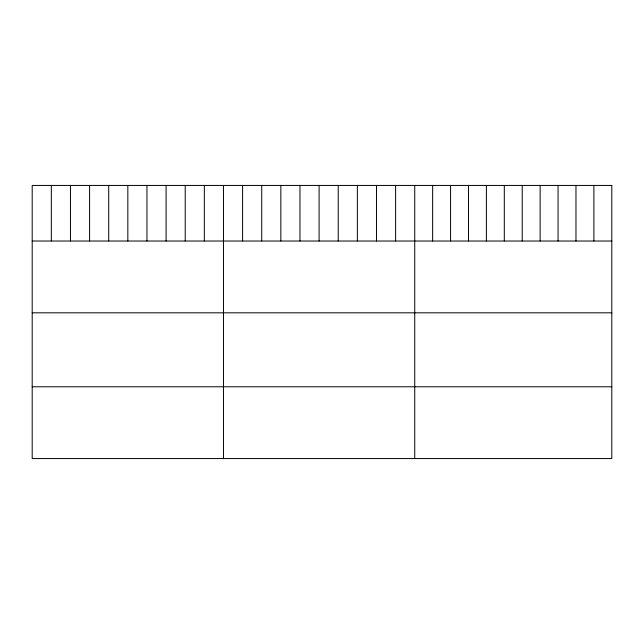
<?xml version="1.0" encoding="UTF-8"?>
<svg xmlns="http://www.w3.org/2000/svg" width="644" height="644" viewBox="0 0 644 644"><rect width="100%" height="100%" fill="white"/><g stroke="black" fill="none" stroke-linecap="round" stroke-linejoin="round"><path stroke-width="0.97" d="M32.2 241.025L611.8 241.025M32.2 312.815L611.8 312.815M32.2 386.778L611.8 386.778M593.889 185.432L593.889 241.025M575.969 185.432L575.969 241.025M558.058 185.432L558.058 241.025M540.139 185.432L540.139 241.025M522.228 185.432L522.228 241.025M504.308 185.432L504.308 241.025M486.397 185.432L486.397 241.025M468.478 185.432L468.478 241.025M450.567 185.432L450.567 241.025M432.647 185.432L432.647 241.025M414.736 185.432L414.736 458.568M395.609 185.432L395.609 241.025M376.482 185.432L376.482 241.025M357.356 185.432L357.356 241.025M338.229 185.432L338.229 241.025M319.102 185.432L319.102 241.025M299.975 185.432L299.975 241.025M280.848 185.432L280.848 241.025M261.722 185.432L261.722 241.025M242.595 185.432L242.595 241.025M223.468 185.432L223.468 458.568M204.341 185.432L204.341 241.025M185.214 185.432L185.214 241.025M166.088 185.432L166.088 241.025M146.961 185.432L146.961 241.025M127.834 185.432L127.834 241.025M108.707 185.432L108.707 241.025M89.58 185.432L89.58 241.025M70.454 185.432L70.454 241.025M51.327 185.432L51.327 241.025M611.8 185.432L32.2 185.432L32.2 458.568L611.8 458.568L611.8 185.432"/></g></svg>
